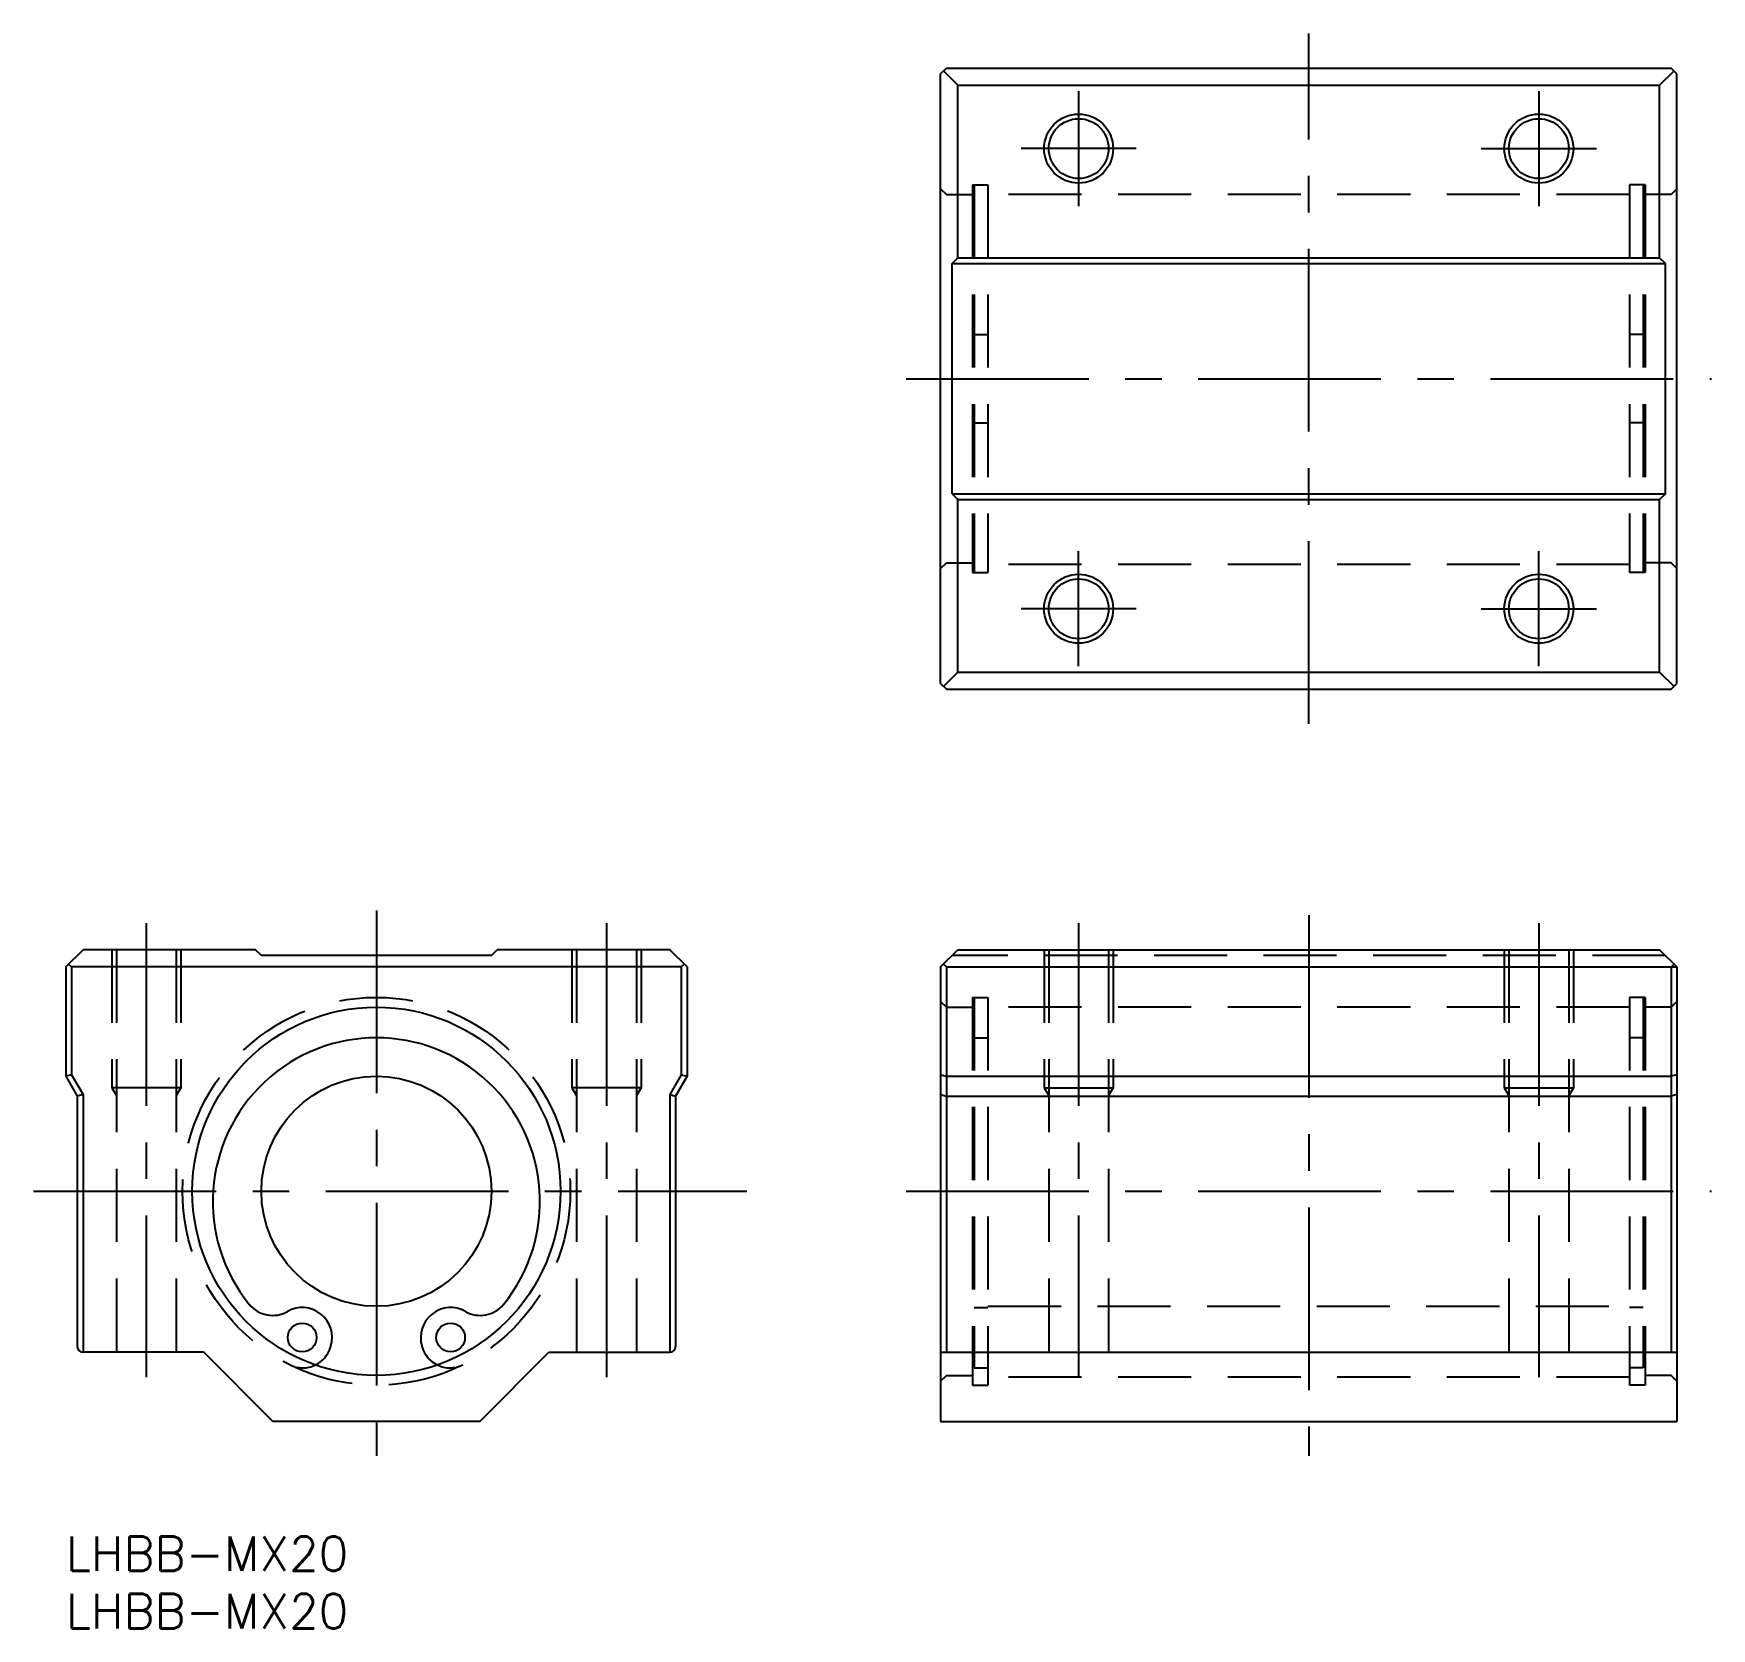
# Model space of a CAD drawing. Extents: x -3 to 143, y -8 to 131.
import ezdxf

# ---------------------------------------------------------------- set-up
doc = ezdxf.new("R2010")
doc.units = 0
doc.header["$LTSCALE"] = 0.5
doc.linetypes.add('CENTER', pattern=[50.8, 31.75, -6.35, 6.35, -6.35])
doc.linetypes.add('DASHED', pattern=[19.05, 12.7, -6.35])
doc.layers.get('0').update_dxf_attribs({"linetype": 'CONTINUOUS'})
for name, color, linetype in [('MSM_CENTER', 1, 'CENTER'), ('MSM_CONTINUOUS', 7, 'CONTINUOUS'), ('MSM_DASHED', 4, 'DASHED'), ('MSM_NARROW', 5, 'CONTINUOUS'), ('MSM_PART_NUMBER', 7, 'CONTINUOUS')]:
    doc.layers.add(name, color=color, linetype=linetype)
doc.styles.get("Standard").update_dxf_attribs({"font": 'txt.shx', "height": 3, "bigfont": 'bigfont.shx'})

# ---------------------------------------------------------------- blocks, each defined once
blk = doc.blocks.new('*U5')
at = {"layer": 'MSM_PART_NUMBER'}
blk.add_text('LHBB-MX20', height=3, dxfattribs=at).set_placement((0, -3))
blk = doc.blocks.new('*U6')
at = {"layer": 'MSM_PART_NUMBER'}
blk.add_text('LHBB-MX20', height=3, dxfattribs=at).set_placement((0, -8))

msp = doc.modelspace()

# ---------------------------------------------------------------- linework, layer by layer
at = {"color": 12, "linetype": 'CONTINUOUS'}
msp.add_line((12.75, 51), (12.75, 51), dxfattribs=at)
at = {"layer": 'MSM_CENTER'}
for p, q in [((108.04, 70.63), (108.04, 130.63)), ((88.04, 125.63), (88.04, 115.63)), ((128.04, 125.63), (128.04, 115.63)), ((93.04, 120.63), (83.04, 120.63)), ((123.04, 120.63), (133.04, 120.63)), ((73.04, 100.63), (143.04, 100.63)), ((88.04, 75.63), (88.04, 85.63)), ((128.04, 75.63), (128.04, 85.63)), ((93.04, 80.63), (83.04, 80.63)), ((123.04, 80.63), (133.04, 80.63)), ((27, 54.4), (27, 7)), ((108.04, 54), (108.04, 7)), ((7, 53.3), (7, 13.83)), ((47, 53.3), (47, 13.83)), ((88.04, 53.3), (88.04, 13.83)), ((128.04, 53.3), (128.04, 13.83)), ((-2.8, 30), (59.2, 30)), ((73.04, 30), (143.04, 30))]:
    msp.add_line(p, q, dxfattribs=at)
at = {"layer": 'MSM_CONTINUOUS'}
for p, q in [((76.54, 127.63), (76.04, 127.13)), ((76.04, 74.13), (76.04, 127.13)), ((77.54, 126.13), (76.29, 127.38)), ((76.54, 127.63), (139.54, 127.63)), ((138.54, 126.13), (139.79, 127.38)), ((140.04, 127.13), (139.54, 127.63)), ((140.04, 74.13), (140.04, 127.13)), ((77.54, 126.13), (138.54, 126.13)), ((77.54, 111.13), (77.54, 126.13)), ((138.54, 111.13), (138.54, 126.13)), ((77.04, 110.63), (77.54, 111.13)), ((77.54, 111.13), (138.54, 111.13)), ((139.04, 110.63), (138.54, 111.13)), ((77.04, 110.63), (139.04, 110.63)), ((77.04, 90.63), (77.04, 110.63)), ((139.04, 90.63), (139.04, 110.63)), ((77.04, 90.63), (139.04, 90.63)), ((77.04, 90.63), (77.54, 90.13)), ((139.04, 90.63), (138.54, 90.13)), ((77.54, 90.13), (138.54, 90.13)), ((77.54, 75.13), (77.54, 90.13)), ((138.54, 75.13), (138.54, 90.13)), ((77.54, 75.13), (76.29, 73.88)), ((77.54, 75.13), (138.54, 75.13)), ((138.54, 75.13), (139.79, 73.88)), ((76.04, 74.13), (76.54, 73.63)), ((76.54, 73.63), (139.54, 73.63)), ((139.54, 73.63), (140.04, 74.13)), ((0, 49.5), (1.5, 51)), ((0.5, 49.5), (0.25, 49.75)), ((16.5, 51), (1.5, 51)), ((17, 50.5), (16.5, 51)), ((37, 50.5), (17, 50.5)), ((37, 50.5), (37.5, 51)), ((52.5, 51), (37.5, 51)), ((54, 49.5), (52.5, 51)), ((53.5, 49.5), (53.75, 49.75)), ((76.04, 49.5), (77.54, 51)), ((76.54, 49.5), (76.29, 49.75)), ((77.54, 51), (138.54, 51)), ((140.04, 49.5), (138.54, 51)), ((139.54, 49.5), (139.79, 49.75)), ((0, 49.5), (0, 40)), ((53.5, 49.5), (0.5, 49.5)), ((0.5, 49.5), (0.5, 40.13)), ((53.5, 49.5), (53.5, 40.13)), ((54, 49.5), (54, 40)), ((76.04, 49.5), (76.04, 10)), ((76.54, 49.5), (140.04, 49.5)), ((76.54, 49.5), (76.54, 16)), ((139.54, 49.5), (139.54, 16)), ((140.04, 49.5), (140.04, 10)), ((0.5, 40.13), (0, 40)), ((0, 40), (1, 38.27)), ((0.5, 40.13), (1.5, 38.4)), ((53.5, 40.13), (52.5, 38.4)), ((54, 40), (53, 38.27)), ((53.5, 40.13), (54, 40)), ((76.04, 40.13), (76.54, 40)), ((76.54, 40), (139.54, 40)), ((140.04, 40.13), (139.54, 40)), ((1.5, 38.4), (1, 38.27)), ((1, 38.27), (1, 16.5)), ((1.5, 38.4), (1.5, 16)), ((52.5, 38.4), (52.5, 16)), ((52.5, 38.4), (53, 38.27)), ((53, 38.27), (53, 16.5)), ((76.04, 38.4), (76.54, 38.27)), ((76.54, 38.27), (139.54, 38.27)), ((140.04, 38.4), (139.54, 38.27)), ((23.01, 16.44), (23.04, 16.56)), ((30.96, 16.56), (30.99, 16.44)), ((12, 16), (1.5, 16)), ((18, 10), (12, 16)), ((36, 10), (42, 16)), ((42, 16), (52.5, 16)), ((76.04, 16), (140.04, 16)), ((36, 10), (18, 10)), ((76.04, 10), (140.04, 10))]:
    msp.add_line(p, q, dxfattribs=at)
for centre, radius in [((88.04, 120.63), 2.6), ((128.04, 120.63), 2.6), ((88.04, 80.63), 2.6), ((128.04, 80.63), 2.6), ((27, 30), 16), ((27, 30), 10), ((20.55, 17.29), 1.25), ((33.45, 17.29), 1.25)]:
    msp.add_circle(centre, radius, dxfattribs=at)
for centre, radius, start, end in [((27, 29.12), 14.22, 320.9849, 219.0151), ((17.97, 21.81), 2.6, 219.0151, 299.7762), ((20.55, 17.29), 2.6, 343.6002, 119.7762), ((33.45, 17.29), 2.6, 60.2238, 196.3998), ((36.03, 21.81), 2.6, 240.2238, 320.9849), ((1.5, 16.5), 0.5, 180, 270), ((20.61, 17.15), 2.5, 295.9172, 343.6002), ((33.39, 17.15), 2.5, 196.3998, 244.0828), ((52.5, 16.5), 0.5, 270, 0)]:
    msp.add_arc(centre, radius, start, end, dxfattribs=at)
at = {"layer": 'MSM_DASHED'}
for p, q in [((76.04, 117.13), (76.54, 116.63)), ((78.81, 117.48), (80.16, 117.48)), ((78.81, 117.48), (78.81, 83.78)), ((78.96, 117.48), (78.96, 83.78)), ((80.16, 117.48), (80.16, 83.78)), ((137.27, 117.48), (135.92, 117.48)), ((135.92, 117.48), (135.92, 83.78)), ((137.12, 117.48), (137.12, 83.78)), ((137.27, 117.48), (137.27, 83.78)), ((140.04, 117.13), (139.54, 116.63)), ((76.54, 116.63), (78.81, 116.63)), ((135.92, 116.63), (80.16, 116.63)), ((139.54, 116.63), (137.27, 116.63)), ((78.96, 104.48), (80.16, 104.48)), ((137.12, 104.48), (135.92, 104.48)), ((78.96, 96.78), (80.16, 96.78)), ((137.12, 96.78), (135.92, 96.78)), ((76.04, 84.13), (76.54, 84.63)), ((76.54, 84.63), (78.81, 84.63)), ((139.54, 84.63), (137.27, 84.63)), ((140.04, 84.13), (139.54, 84.63)), ((78.81, 83.78), (80.16, 83.78)), ((135.92, 84.48), (80.16, 84.48)), ((137.27, 83.78), (135.92, 83.78)), ((4, 51), (4, 39)), ((4.4, 51), (4.4, 16)), ((9.6, 51), (9.6, 16)), ((10, 51), (10, 39)), ((44, 51), (44, 39)), ((44.4, 51), (44.4, 16)), ((49.6, 51), (49.6, 16)), ((50, 51), (50, 39)), ((139.04, 50.5), (77.04, 50.5)), ((85.04, 51), (85.04, 39)), ((85.44, 51), (85.44, 16)), ((90.64, 51), (90.64, 16)), ((91.04, 51), (91.04, 39)), ((125.04, 51), (125.04, 39)), ((125.44, 51), (125.44, 16)), ((130.64, 51), (130.64, 16)), ((131.04, 51), (131.04, 39)), ((78.81, 46.85), (80.16, 46.85)), ((78.81, 46.85), (78.81, 13.15)), ((78.96, 46.85), (78.96, 14.65)), ((80.16, 46.85), (80.16, 13.15)), ((137.27, 46.85), (135.92, 46.85)), ((135.92, 46.85), (135.92, 13.15)), ((137.12, 46.85, 1.3), (137.12, 14.65, 1.3)), ((137.27, 46.85), (137.27, 13.15)), ((76.04, 46.5), (76.54, 46)), ((76.54, 46), (78.81, 46)), ((135.92, 46), (80.16, 46)), ((139.54, 46), (137.27, 46)), ((140.04, 46.5), (139.54, 46)), ((78.96, 43.35, -1.3), (80.16, 43.35, -1.3)), ((137.12, 43.35), (135.92, 43.35)), ((80.16, 40), (135.92, 40)), ((10, 39), (4, 39)), ((4, 39), (4.4, 38.31)), ((10, 39), (9.6, 38.31)), ((50, 39), (44, 39)), ((44, 39), (44.4, 38.31)), ((50, 39), (49.6, 38.31)), ((85.04, 39), (91.04, 39)), ((85.04, 39), (85.44, 38.31)), ((91.04, 39), (90.64, 38.31)), ((125.04, 39), (131.04, 39)), ((125.04, 39), (125.44, 38.31)), ((131.04, 39), (130.64, 38.31)), ((78.96, 19.89, -1.3), (80.16, 19.89, -1.3)), ((80.16, 20), (135.92, 20)), ((137.12, 19.89), (135.92, 19.89)), ((78.96, 14.65, -1.3), (80.16, 14.65, -1.3)), ((137.12, 14.65), (135.92, 14.65)), ((76.04, 13.5), (76.54, 14)), ((76.54, 14), (78.81, 14)), ((78.81, 13.15), (80.16, 13.15)), ((135.92, 13.85), (80.16, 13.85)), ((137.27, 13.15), (135.92, 13.15)), ((139.54, 14), (137.27, 14)), ((140.04, 13.5), (139.54, 14))]:
    msp.add_line(p, q, dxfattribs=at)
msp.add_circle((27, 30), 16.85, dxfattribs=at)
for centre, start, end in [((20.61, 17.15), 243.5672, 295.9172), ((33.39, 17.15), 244.0828, 296.4328)]:
    msp.add_arc(centre, 2.5, start, end, dxfattribs=at)
at = {"layer": 'MSM_NARROW'}
for centre in [(88.04, 120.63), (128.04, 120.63), (88.04, 80.63), (128.04, 80.63)]:
    msp.add_circle(centre, 3, dxfattribs=at)

# ---------------------------------------------------------------- block references
at = {"layer": 'MSM_CONTINUOUS'}
for name in ['*U5', '*U6']:
    msp.add_blockref(name, (0, 0), dxfattribs=at)

doc.saveas('drawing.dxf')
